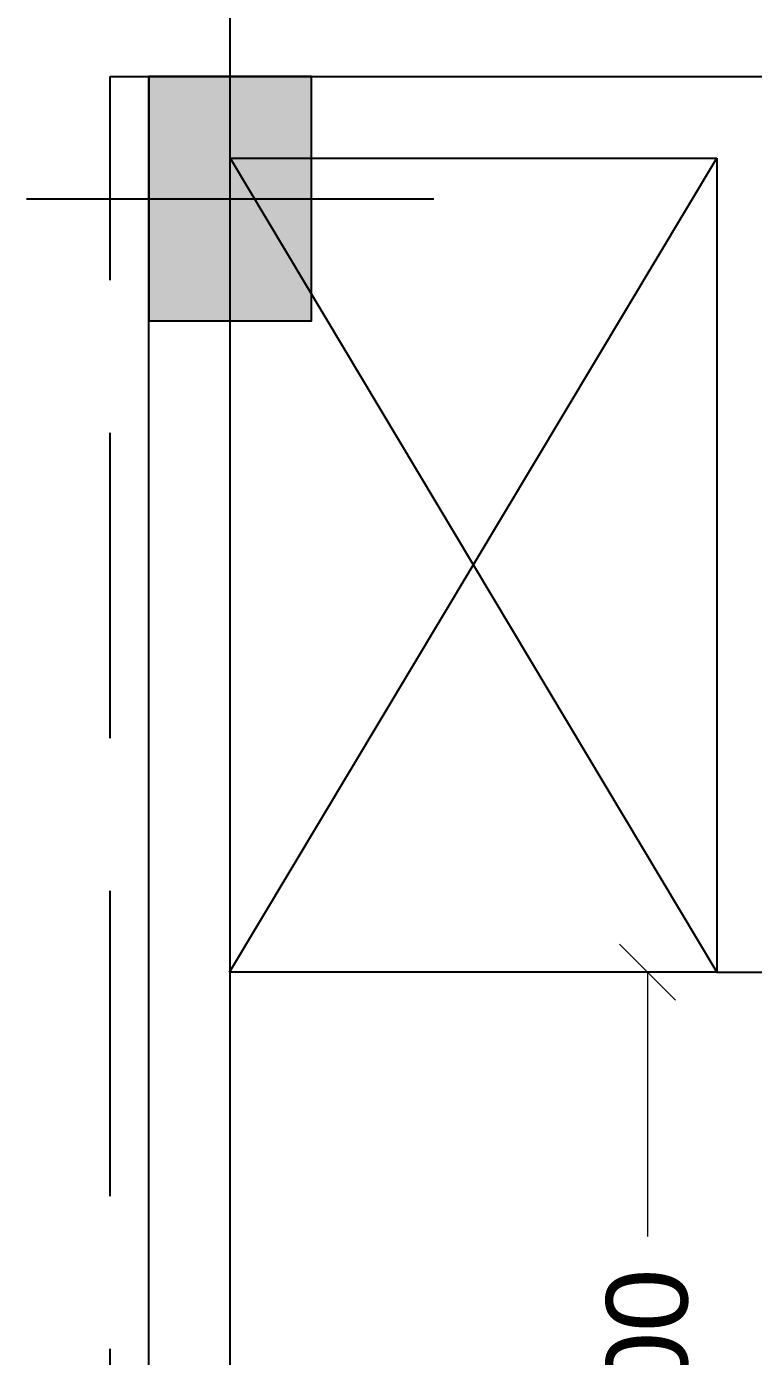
# Model space of a CAD drawing. Header units: metres. Extents: x -355 to 973, y -73 to 238.
# Drawn here: x 491.647 to 493.432, y 221.191 to 224.458 of the extents above; entities that cross this region are included whole.
import ezdxf

# ---------------------------------------------------------------- set-up
doc = ezdxf.new("R2010")
doc.units = ezdxf.units.M
doc.header["$LTSCALE"] = 3
doc.header["$MEASUREMENT"] = 0
doc.linetypes.add('HIDDEN', pattern=[0.375, 0.25, -0.125])
doc.layers.add('alaem', color=230, linetype='Continuous', lineweight=5)
doc.layers.add('khatchin', color=7, linetype='Continuous')
doc.styles.get("Standard").update_dxf_attribs({"font": 'arial.ttf'})
doc.dimstyles.new('ahmad', dxfattribs={"dimtxt": 0.2, "dimasz": 0.1375, "dimexe": 0, "dimexo": 0.0625, "dimgap": 0.09, "dimtad": 0, "dimzin": 0, "dimdsep": 46, "dimtxsty": 'Standard', "dimblk": 'OBLIQUE', "dimcen": 0.09, "dimclrd": 245, "dimclrt": 61, "dimadec": 0, "dimazin": 0, "dimtfac": 1, "dimtofl": 0, "dimtmove": 0, "dimatfit": 3, "dimldrblk": 'OBLIQUE', "dimfxl": 0, "dimfxlon": 1, "dimtolj": 1, "dimtzin": 0, "dimlwd": 13, "dimarcsym": 0})

# ---------------------------------------------------------------- blocks, each defined once
blk = doc.blocks.new('xdvxzdcv')
at = {"layer": 'khatchin'}
blk.add_hatch(color=203, dxfattribs=at).paths.add_polyline_path([(77.5751, 50.386), (77.5751, 49.986), (78.1751, 49.986), (78.1751, 50.386)])
blk.add_hatch(color=203, dxfattribs=at).paths.add_polyline_path([(77.5751, 50.386), (77.5751, 49.986), (78.1751, 49.986), (78.1751, 50.386)])
at = {"layer": 'khatchin', "color": 203}
for p, q in [((77.8751, 50.686), (77.8751, 49.686)), ((77.3751, 50.186), (78.3751, 50.186))]:
    blk.add_line(p, q, dxfattribs=at)
blk.add_lwpolyline([(77.5751, 50.386), (77.5751, 49.986), (78.1751, 49.986), (78.1751, 50.386), (77.5751, 50.386)], dxfattribs=at)
blk.add_lwpolyline([(77.5751, 50.386), (77.5751, 49.986), (78.1751, 49.986), (78.1751, 50.386), (77.5751, 50.386)], dxfattribs=at)
blk = doc.blocks.new('_Oblique')
at = {"color": 0, "linetype": 'ByBlock', "lineweight": -2}
blk.add_line((-0.5, -0.5), (0.5, 0.5), dxfattribs=at)
blk = doc.blocks.new('*D50')
at = {"layer": 'Defpoints', "color": 0, "transparency": 16777216}
for p in [(95.8528, 51.5153), (83.8528, 50.386), (95.8528, 50.386)]:
    blk.add_point(p, dxfattribs=at)
at = {"layer": 'khatchin', "color": 245, "lineweight": 13, "transparency": 16777216}
for p, q in [((83.8528, 51.5153), (89.4352, 51.5153)), ((95.8528, 51.5153), (90.2705, 51.5153))]:
    blk.add_line(p, q, dxfattribs=at)
at = {"layer": 'khatchin', "color": 245, "lineweight": 13, "transparency": 16777216, "xscale": 0.1375, "yscale": 0.1375, "zscale": 0.1375, "rotation": 180}
blk.add_blockref('_Oblique', (83.8528, 51.5153), dxfattribs=at)
at = {"layer": 'khatchin', "color": 245, "lineweight": 13, "transparency": 16777216, "xscale": 0.1375, "yscale": 0.1375, "zscale": 0.1375}
blk.add_blockref('_Oblique', (95.8528, 51.5153), dxfattribs=at)
at = {"layer": 'khatchin', "color": 61, "transparency": 16777216, "insert": (89.8528, 51.5153), "char_height": 0.2, "attachment_point": 5}
blk.add_mtext('\\A1;12.00', dxfattribs=at)
blk = doc.blocks.new('*D52')
at = {"layer": 'Defpoints', "color": 0, "transparency": 16777216}
for p in [(82.7753, 50.386), (83.8528, 50.386), (83.8528, 36.386)]:
    blk.add_point(p, dxfattribs=at)
at = {"layer": 'khatchin', "color": 245, "lineweight": 13, "transparency": 16777216}
for p, q in [((82.7753, 50.386), (82.7753, 43.8037)), ((82.7753, 36.386), (82.7753, 42.9683))]:
    blk.add_line(p, q, dxfattribs=at)
at = {"layer": 'khatchin', "color": 245, "lineweight": 13, "transparency": 16777216, "xscale": 0.1375, "yscale": 0.1375, "zscale": 0.1375}
for p, rotation in [((82.7753, 50.386), 90), ((82.7753, 36.386), 270)]:
    blk.add_blockref('_Oblique', p, dxfattribs=dict(at, rotation=rotation))
at = {"layer": 'khatchin', "color": 61, "transparency": 16777216, "insert": (82.7753, 43.386), "char_height": 0.2, "attachment_point": 5, "rotation": 90}
blk.add_mtext('\\A1;14.00', dxfattribs=at)
blk = doc.blocks.new('*D138')
at = {"color": 245, "lineweight": 13, "transparency": 16777216}
for p, q in [((493.1718, 222.1348), (493.1718, 221.4859)), ((493.1718, 220.1348), (493.1718, 220.7837))]:
    blk.add_line(p, q, dxfattribs=at)
at = {"layer": 'Defpoints', "color": 0, "transparency": 16777216}
for p in [(493.1718, 222.1348), (493.1718, 222.1348), (493.1718, 220.1348)]:
    blk.add_point(p, dxfattribs=at)
at = {"color": 245, "lineweight": 13, "transparency": 16777216, "xscale": 0.1375, "yscale": 0.1375, "zscale": 0.1375}
for p, rotation in [((493.1718, 222.1348), 90), ((493.1718, 220.1348), 270)]:
    blk.add_blockref('_Oblique', p, dxfattribs=dict(at, rotation=rotation))
at = {"color": 61, "transparency": 16777216, "insert": (493.1718, 221.1348), "char_height": 0.2, "attachment_point": 5, "rotation": 90}
blk.add_mtext('\\A1;2.00', dxfattribs=at)
blk = doc.blocks.new('d32')
at = {"layer": 'khatchin', "rotation": 90}
blk.add_blockref('xdvxzdcv', (134.3338, -27.7891), dxfattribs=at)
at = {"layer": 'khatchin'}
dim = blk.add_linear_dim(base=(95.8528, 51.5153), p1=(83.8528, 50.386), p2=(95.8528, 50.386), dimstyle='ahmad', dxfattribs=at)
dim.commit()
dim.dimension.update_dxf_attribs({"geometry": '*D50', "text_midpoint": (89.8528, 51.5153)})
dim = blk.add_linear_dim(base=(82.7753, 50.386), p1=(83.8528, 36.386), p2=(83.8528, 50.386), angle=90, dimstyle='ahmad', dxfattribs=at)
dim.commit()
dim.dimension.update_dxf_attribs({"geometry": '*D52', "text_midpoint": (82.7753, 43.386)})

msp = doc.modelspace()

# ---------------------------------------------------------------- linework, layer by layer
at = {"linetype": 'HIDDEN'}
for p, q in [((491.8521, 224.3348), (493.542, 224.3348)), ((491.8521, 210.3348), (491.8521, 224.3348)), ((491.8521, 210.3348), (491.8521, 224.3348)), ((491.9471, 210.3348), (491.9471, 224.3348))]:
    msp.add_line(p, q, dxfattribs=at)
for p, q in [((491.8521, 224.3348), (493.542, 224.3348)), ((491.9471, 210.3348), (491.9471, 224.3348)), ((492.1456, 224.1348), (493.342, 224.1348)), ((492.1456, 224.1348), (493.342, 224.1348)), ((492.1456, 222.1348), (493.342, 224.1348)), ((492.1471, 216.0348), (492.1471, 224.1348)), ((492.1471, 224.1348), (493.342, 222.1348)), ((493.342, 222.1348), (492.1456, 222.1348))]:
    msp.add_line(p, q)
msp.add_lwpolyline([(493.342, 224.1348), (493.342, 222.1348), (496.742, 222.1348), (496.742, 224.1348)])
at = {"layer": 'alaem'}
msp.add_lwpolyline([(491.9471, 210.3348), (491.9471, 224.3348), (493.542, 224.3348), (493.542, 222.3348), (496.542, 222.3348), (496.542, 224.3348), (498.5586, 224.3348), (498.5586, 219.2348), (500.0571, 219.2348), (500.0571, 219.8348), (502.2571, 219.8348), (502.2571, 221.7348), (503.7571, 221.7348), (503.7571, 211.5348), (501.4486, 211.5348), (501.4486, 210.3348), (498.3586, 210.3348), (498.3586, 211.2348), (495.5441, 211.2348), (495.5441, 210.3348)], close=True, dxfattribs=at)

# ---------------------------------------------------------------- block references
at = {"layer": 'khatchin'}
msp.add_blockref('d32', (407.9992, 173.9489), dxfattribs=at)

# ---------------------------------------------------------------- dimensions: what is measured, and where the dimension line sits
dim = msp.add_linear_dim(base=(493.1718, 222.1348), p1=(493.1718, 220.1348), p2=(493.1718, 222.1348), angle=90, dimstyle='ahmad')
dim.commit()
dim.dimension.update_dxf_attribs({"geometry": '*D138', "text_midpoint": (493.1718, 221.1348)})

doc.saveas('drawing.dxf')
